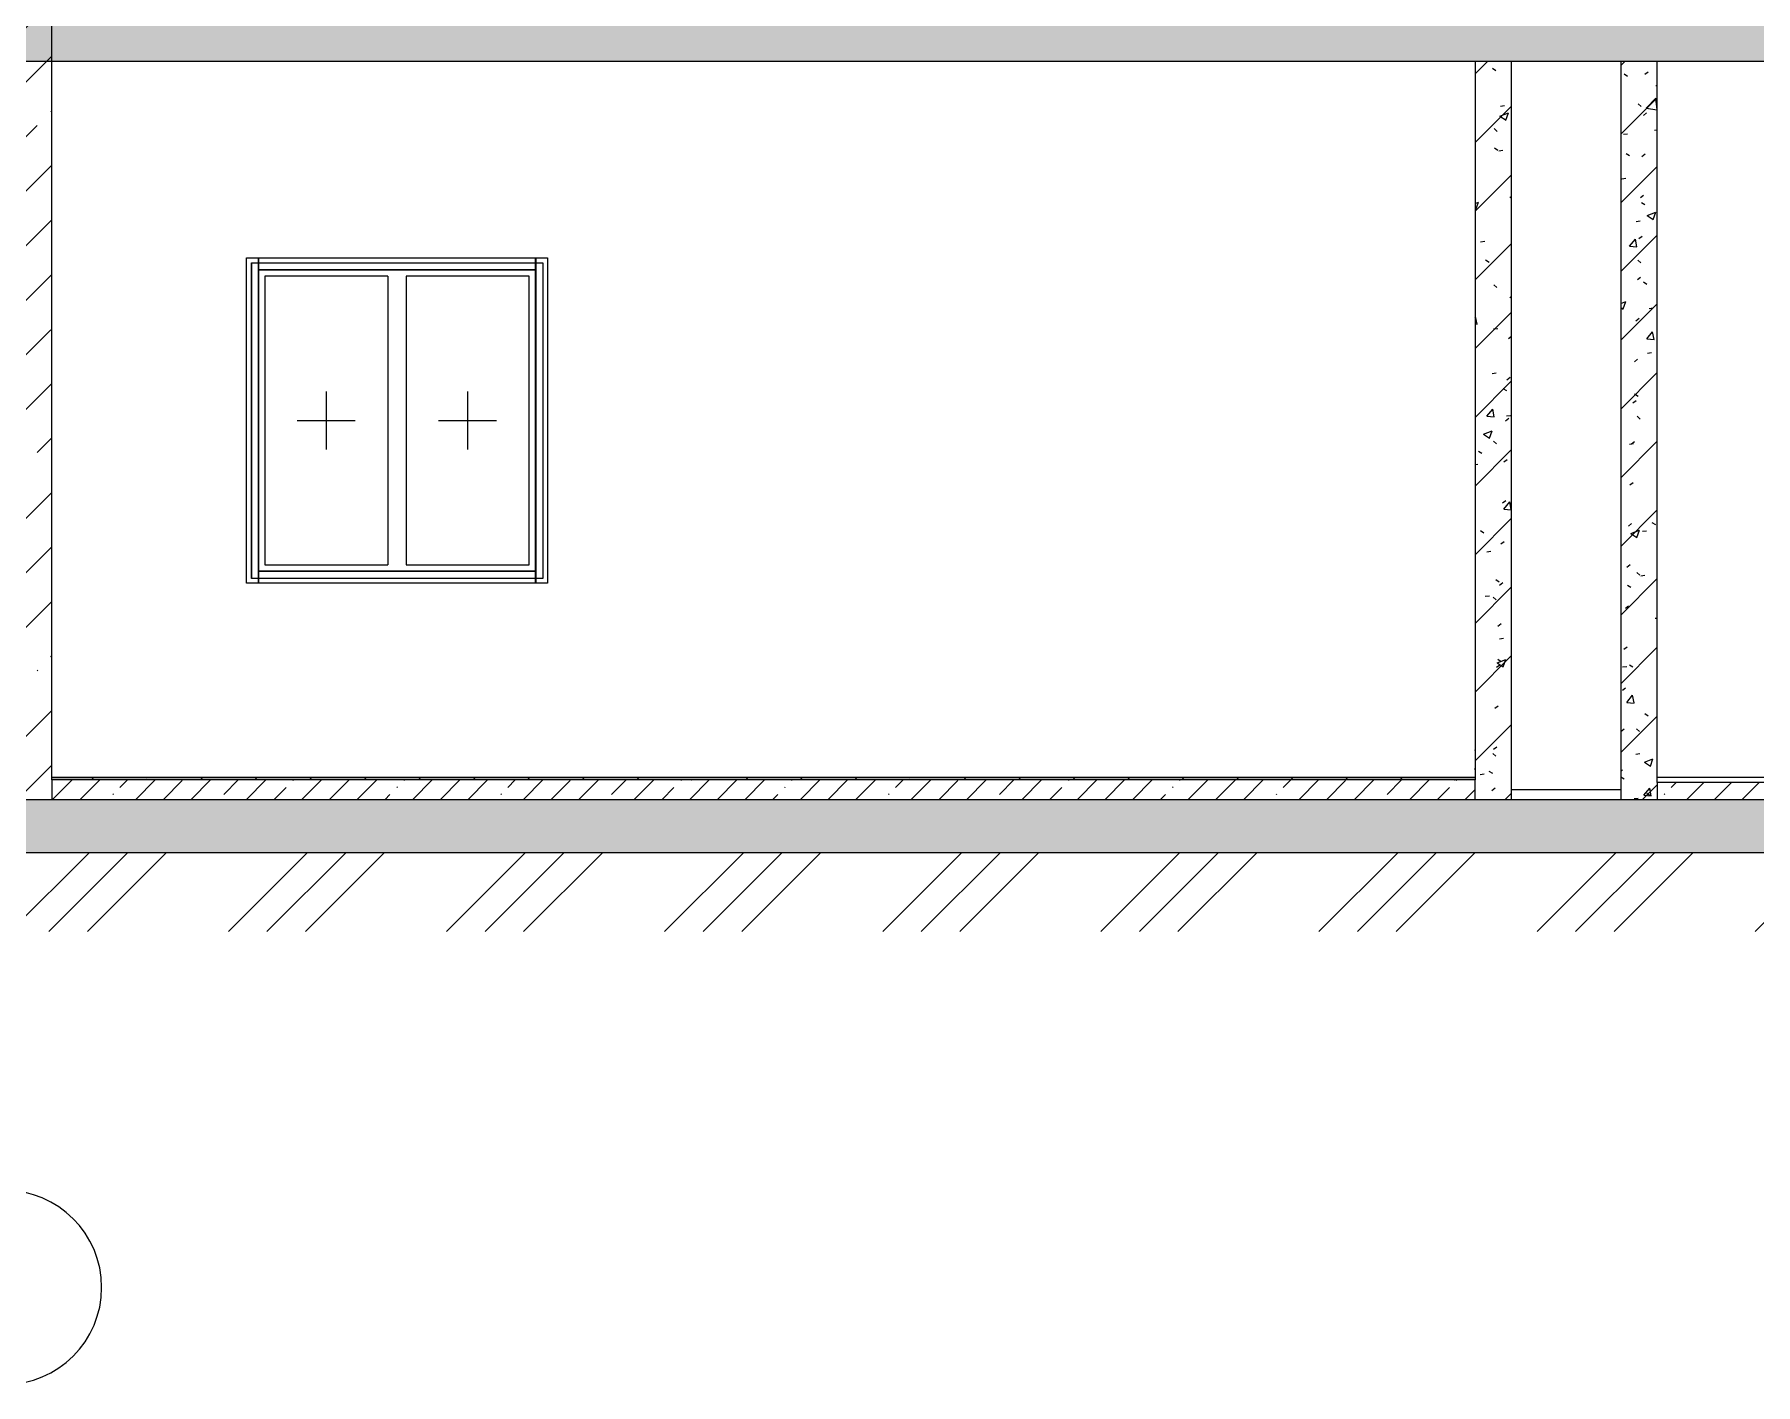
# Model space of a CAD drawing. Header units: millimetres. Extents: x -515342 to 330399, y -224905 to 507333.
# Drawn here: x 113554 to 120641, y 82231 to 87791 of the extents above; entities that cross this region are included whole.
import ezdxf

# ---------------------------------------------------------------- set-up
doc = ezdxf.new("R2010")
doc.units = ezdxf.units.MM
doc.linetypes.add('ASVP_Штриховая_ш2 п1', pattern=[3, 2, -1])
doc.layers.get('0').update_dxf_attribs({"lineweight": 0})
for name, color, linetype, lineweight in [('Витраж', 7, 'Continuous', 0), ('Линии', 7, 'Continuous', 0), ('Окна', 7, 'Continuous', 0), ('Окна открывание', 7, 'Continuous', 0), ('Оси', 7, 'Continuous', 0), ('Перекрытие', 7, 'Continuous', 0), ('Стены внутренние', 7, 'Continuous', 0), ('Стены несущие', 7, 'Continuous', 0), ('Стены перегородки', 7, 'Continuous', 0), ('Узлы', 7, 'Continuous', 0)]:
    doc.layers.add(name, color=color, linetype=linetype, lineweight=lineweight)
pattern_1 = [(45, (136801.12, 95610.5), (-224.5064, 224.5064), []), (45, (137025.63, 95610.5), (-224.5064, 224.5064), [396.875, -79.375, 3.353, -76.022])]
pattern_2 = [(45, (136801.12, 95610.5), (-141.4214, 141.4214), [])]
pattern_3 = [(50, (136801.12, 95610.5), (364.368, -31.8783), [38.1, -419.1]), (355, (136801.12, 95610.5), (-70.486, 382.113), [30.48, -335.28]), (100.451, (136831.5, 95607.84), (293.885, 350.2334), [32.38, -356.18]), (46.184, (136801.12, 95712.1), (542.158, -84.086), [57.15, -628.65]), (96.636, (136846.3, 95705.1), (474.805, 494.855), [48.57, -534.27]), (351.184, (136801.1, 95712.1), (474.81, 494.85), [45.72, -502.92]), (21, (136851.92, 95686.7), (303.2285, -204.5305), [38.1, -419.1]), (326, (136851.92, 95686.7), (123.604, 368.376), [30.48, -335.28]), (71.451, (136877.2, 95669.65), (426.834, 163.843), [32.38, -356.18]), (37.5, (136801.12, 95610.49), (6.17665, 169.11015), [16.764, -314.452, 16.764, -323.596, -336.55]), (37.5, (136801.12, 95610.49), (6.17665, 169.11015), [-671.576, 16.764, -319.786]), (7.5, (136801.12, 95610.5), (133.6389, 200.3615), [16.764, -177.292, 16.764, -306.832, -128.27]), (7.5, (136801.12, 95610.5), (133.6389, 200.3615), [-517.652, 16.764, -111.506]), (327.5, (136687.84, 95610.49), (271.1818, -11.4584), [16.764, -110.236, 16.764, -379.476, -525.78]), (327.5, (136687.84, 95610.49), (271.1818, -11.4584), [-523.24, 16.764, -509.016]), (317.5, (136637.04, 95610.5), (296.2585, 50.8528), [16.764, -148.336, 16.764, -246.38, -373.38]), (317.5, (136637.04, 95610.5), (296.2585, 50.8528), [-428.244, 16.764, -356.616])]
pattern_4 = [(45, (136801.12, 95610.5), (-114.0493, 114.0493), []), (45, (136915.17, 95610.5), (-114.0493, 114.0493), [201.613, -40.323, 3.353, -36.97])]

# ---------------------------------------------------------------- blocks, each defined once
blk = doc.blocks.new('Окно_ПВХ_2Створки - АР_Окно_ОП_1200_h_х1300_2ст-V104-О_АР_П_Разрез 1-1')
at = {"layer": 'Окна открывание'}
h = blk.add_hatch(dxfattribs=at)
h.set_pattern_fill('FP_5', color=256, style=0, pattern_type=2)
h.set_pattern_definition([(236.31, (49717.4, 8823.7), (-1777.996, -3556.002), [641.07, -5769.6]), (236.31, (49752.95, 8717), (-1777.996, -3556.002), [384.64, -6026.03]), (236.31, (49539.6, 8717), (-1777.996, -3556.002), [384.64, -6026.03])])
h.paths.add_polyline_path([(26352.4, -2424), (26858.4, -2424), (26858.4, -1236), (26352.4, -1236), (26352.4, -2366)])
at = {"layer": 'Окна', "color": 253, "true_color": 0xaaaaaa}
for p, q in [((26296.4, -1180), (26325.4, -1180)), ((26296.4, -1180), (26296.4, -2480)), ((26296.4, -2480), (26296.4, -1180)), ((26296.4, -1180), (26325.4, -1180)), ((26326.4, -1180), (27466.4, -1180)), ((26326.4, -1180), (27466.4, -1180)), ((27467.4, -1180), (27496.4, -1180)), ((27467.4, -1180), (27496.4, -1180)), ((27496.4, -1180), (27496.4, -2480)), ((27496.4, -1180), (27496.4, -2480)), ((26858.4, -1236), (26352.4, -1236)), ((26352.4, -1236), (26352.4, -2424)), ((26858.4, -1236), (26858.4, -2424)), ((26934.4, -1236), (26934.4, -2424)), ((27440.4, -1236), (26934.4, -1236)), ((27440.4, -2424), (27440.4, -1236)), ((26325.4, -2480), (26296.4, -2480)), ((26325.4, -2480), (26296.4, -2480)), ((27466.4, -2480), (26326.4, -2480)), ((27466.4, -2480), (26326.4, -2480)), ((26352.4, -2424), (26858.4, -2424)), ((26934.4, -2424), (27440.4, -2424)), ((27496.4, -2480), (27467.4, -2480)), ((27496.4, -2480), (27467.4, -2480))]:
    blk.add_line(p, q, dxfattribs=at)
at = {"layer": 'Окна открывание', "linetype": 'ASVP_Штриховая_ш2 п1'}
for p, q in [((26605.4, -1950), (26605.4, -1710)), ((27187.4, -1950), (27187.4, -1710)), ((26485.4, -1830), (26725.4, -1830)), ((27067.4, -1830), (27307.4, -1830))]:
    blk.add_line(p, q, dxfattribs=at)
blk = doc.blocks.new('Прямоугольный импост - АР_Откос_Металлический_50х330 Серый Правый-10167311-О_АР_П_Разрез 1-1')
at = {"layer": 'Витраж'}
for p, q in [((45486.4, -1210), (45486.4, -1209)), ((45486.4, -1209), (46626.4, -1209)), ((46626.4, -1210), (45486.4, -1210)), ((46626.4, -1209), (46626.4, -1210))]:
    blk.add_line(p, q, dxfattribs=at)
blk = doc.blocks.new('Прямоугольный импост - АР_Откос_Металлический_50х370 Серый Левый-10167312-О_АР_П_Разрез 1-1')
at = {"layer": 'Витраж'}
for p, q in [((45486.4, -2451), (45486.4, -2450)), ((45486.4, -2450), (46626.4, -2450)), ((46626.4, -2451), (45486.4, -2451)), ((46626.4, -2450), (46626.4, -2451))]:
    blk.add_line(p, q, dxfattribs=at)
blk = doc.blocks.new('Прямоугольный импост - АР_Откос_Металлический_50х330 Серый Правый-10167068-О_АР_П_Разрез 1-1')
at = {"layer": 'Витраж'}
for p, q in [((46626.4, -2500), (46626.4, -1160)), ((46627.4, -1160), (46627.4, -2500))]:
    blk.add_line(p, q, dxfattribs=at)
blk = doc.blocks.new('Прямоугольный импост - АР_Откос_Металлический_50х370 Серый Левый-10167069-О_АР_П_Разрез 1-1')
at = {"layer": 'Витраж'}
for p, q in [((45485.4, -2500), (45485.4, -1160)), ((45486.4, -1160), (45486.4, -2500))]:
    blk.add_line(p, q, dxfattribs=at)
blk = doc.blocks.new('СД_Люблино_Фасады_rvt-1-О_АР_П_Разрез 1-1')
at = {"layer": 'Стены внутренние'}
for p, q in [((26276.4, -1160), (27516.4, -1160)), ((26276.4, -2500), (26276.4, -1160)), ((27516.4, -1160), (27516.4, -2500)), ((27516.4, -2500), (26276.4, -2500))]:
    blk.add_line(p, q, dxfattribs=at)
at = {"layer": 'Витраж', "lineweight": 9}
for name in ['Прямоугольный импост - АР_Откос_Металлический_50х370 Серый Левый-10167069-О_АР_П_Разрез 1-1', 'Прямоугольный импост - АР_Откос_Металлический_50х330 Серый Правый-10167068-О_АР_П_Разрез 1-1', 'Прямоугольный импост - АР_Откос_Металлический_50х330 Серый Правый-10167311-О_АР_П_Разрез 1-1', 'Прямоугольный импост - АР_Откос_Металлический_50х370 Серый Левый-10167312-О_АР_П_Разрез 1-1']:
    blk.add_blockref(name, (-19160, 0), dxfattribs=at)
at = {"layer": 'Окна', "lineweight": 9}
blk.add_blockref('Окно_ПВХ_2Створки - АР_Окно_ОП_1200_h_х1300_2ст-V104-О_АР_П_Разрез 1-1', (0, 0), dxfattribs=at)
blk = doc.blocks.new('Ось сетки - Круг_Ø8 мм-6577-О_АР_П_Разрез 1-1')
at = {"layer": 'Оси'}
for start, end in [(360, 180), (180, 360)]:
    blk.add_arc((0, -5400), 400, start, end, dxfattribs=at)

msp = doc.modelspace()

# ---------------------------------------------------------------- hatches: boundary and pattern name
at = {"layer": 'Перекрытие'}
h = msp.add_hatch(dxfattribs=at)
h.set_pattern_fill('FP_1', color=256, style=0, pattern_type=2)
h.set_pattern_definition(pattern_1)
h.paths.add_polyline_path([(88345.5296, 87681.3929), (189585.5296, 87681.3929), (189585.5296, 87901.3929), (88345.5296, 87901.3929)])
h = msp.add_hatch(dxfattribs=at)
h.set_pattern_fill('FP_1', color=256, style=0, pattern_type=2)
h.set_pattern_definition(pattern_1)
h.paths.add_polyline_path([(113625.5296, 84721.3929), (119485.5296, 84721.3929), (119485.5296, 84729.3929), (113625.5296, 84729.3929)])
h.paths.add_polyline_path([(126820.5296, 84721.3929), (126820.5296, 84729.3929), (122875.5296, 84729.3929), (122875.5296, 84721.3929), (125917.223, 84721.3929)])
h = msp.add_hatch(dxfattribs=at)
h.set_pattern_fill('FP_19', color=256, style=0, pattern_type=2)
h.set_pattern_definition(pattern_4)
h.paths.add_polyline_path([(113625.5296, 84641.3929), (119485.5296, 84641.3929), (119485.5296, 84721.3929), (113625.5296, 84721.3929)])
h.paths.add_polyline_path([(126820.5296, 84641.3929), (126820.5296, 84721.3929), (122875.5296, 84721.3929), (122875.5296, 84641.3929), (125917.223, 84641.3929)])
h = msp.add_hatch(dxfattribs=at)
h.set_pattern_fill('FP_19', color=256, style=0, pattern_type=2)
h.set_pattern_definition(pattern_4)
h.paths.add_polyline_path([(120235.5296, 84641.3929), (122755.5296, 84641.3929), (122755.5296, 84711.3929), (120235.5296, 84711.3929)])
h = msp.add_hatch(dxfattribs=at)
h.set_pattern_fill('FP_1', color=256, style=0, pattern_type=2)
h.set_pattern_definition(pattern_1)
h.paths.add_polyline_path([(188903.4654, 84421.3929), (189585.5296, 84421.3929), (189585.5296, 84641.3929), (88345.5296, 84641.3929), (88345.5296, 84421.3929), (185588.4, 84421.3929)])
at = {"layer": 'Стены внутренние'}
h = msp.add_hatch(dxfattribs=at)
h.set_pattern_fill('FP_1', color=256, style=0, pattern_type=2)
h.set_pattern_definition(pattern_1)
h.paths.add_polyline_path([(113485.7278, 84641.3929), (113625.5296, 84641.3929), (113625.5296, 101317.557), (113235.5296, 101317.557), (113235.5296, 84641.3929)])
h = msp.add_hatch(dxfattribs=at)
h.set_pattern_fill('FP_2', color=256, style=0, pattern_type=2)
h.set_pattern_definition(pattern_2)
h.paths.add_polyline_path([(119635.5296, 84641.3929), (119635.5296, 87681.3929), (119485.5296, 87681.3929), (119485.5296, 84641.3929)])
h = msp.add_hatch(dxfattribs=at)
h.set_pattern_fill('FP_3', color=256, style=0, pattern_type=2)
h.set_pattern_definition(pattern_3)
h.paths.add_polyline_path([(119635.5296, 84641.3929), (119635.5296, 87681.3929), (119485.5296, 87681.3929), (119485.5296, 84641.3929)])
h = msp.add_hatch(dxfattribs=at)
h.set_pattern_fill('FP_2', color=256, style=0, pattern_type=2)
h.set_pattern_definition(pattern_2)
h.paths.add_polyline_path([(120235.5296, 84641.3929), (120235.5296, 87681.3929), (120085.5296, 87681.3929), (120085.5296, 84641.3929)])
h = msp.add_hatch(dxfattribs=at)
h.set_pattern_fill('FP_3', color=256, style=0, pattern_type=2)
h.set_pattern_definition(pattern_3)
h.paths.add_polyline_path([(120235.5296, 84641.3929), (120235.5296, 87681.3929), (120085.5296, 87681.3929), (120085.5296, 84641.3929)])
at = {"layer": 'Узлы'}
h = msp.add_hatch(dxfattribs=at)
h.set_pattern_fill('FP_24', color=256, style=0, pattern_type=2)
h.set_pattern_definition([(45, (136801.1, 95610.5), (-449.013, 449.013), []), (45, (136959.9, 95610.5), (0, 898.0256), []), (45, (136642.4, 95610.5), (0, 898.0256), [])])
h.paths.add_polyline_path([(140835.0172, 84096.9743), (192218.5308, 84096.9743), (192218.5308, 86651.3929), (191985.5296, 86651.3929), (191985.5296, 84951.3929), (190085.5296, 84951.3929), (190085.5296, 84421.3929), (87850.5296, 84421.3929), (87850.5296, 87031.3929), (87745.5296, 87031.3929), (87745.5296, 88231.3929), (86136.4383, 88231.3929), (86136.4383, 84096.9743), (139177.4845, 84096.9743)])

# ---------------------------------------------------------------- linework, layer by layer
at = {"layer": 'Линии'}
msp.add_line((190085.5296, 84421.3929), (87850.5296, 84421.3929), dxfattribs=at)
at = {"layer": 'Перекрытие'}
for p, q in [((88345.5296, 87681.3929), (143415.5296, 87681.3929)), ((119485.5296, 84731.3929), (113625.5296, 84731.3929)), ((119485.5296, 84729.3929), (113625.5296, 84729.3929)), ((113625.5296, 84721.3929), (113625.5296, 84641.3929)), ((119485.5296, 84721.3929), (113625.5296, 84721.3929)), ((119485.5296, 84641.3929), (119485.5296, 84721.3929)), ((122755.5296, 84731.3929), (120235.5296, 84731.3929)), ((120235.5296, 84711.3929), (120235.5296, 84641.3929)), ((122755.5296, 84711.3929), (120235.5296, 84711.3929)), ((88345.5296, 84641.3929), (189585.5296, 84641.3929))]:
    msp.add_line(p, q, dxfattribs=at)
at = {"layer": 'Стены внутренние'}
msp.add_line((119635.5296, 84681.3929), (120085.5296, 84681.3929), dxfattribs=at)
at = {"layer": 'Стены несущие'}
msp.add_line((113625.5296, 84721.3929), (113625.5296, 92076.3929), dxfattribs=at)
at = {"layer": 'Стены перегородки'}
for p, q in [((119485.5296, 87681.3929), (119485.5296, 84721.3929)), ((119635.5296, 84641.3929), (119635.5296, 87681.3929)), ((120085.5296, 87681.3929), (120085.5296, 84641.3929)), ((120235.5296, 84711.3929), (120235.5296, 87681.3929))]:
    msp.add_line(p, q, dxfattribs=at)

# ---------------------------------------------------------------- block references
msp.add_blockref('СД_Люблино_Фасады_rvt-1-О_АР_П_Разрез 1-1', (88150.5296, 88031.3929))
at = {"layer": 'Оси'}
msp.add_blockref('Ось сетки - Круг_Ø8 мм-6577-О_АР_П_Разрез 1-1', (113430.5296, 88031.3929), dxfattribs=at)

doc.saveas('drawing.dxf')
